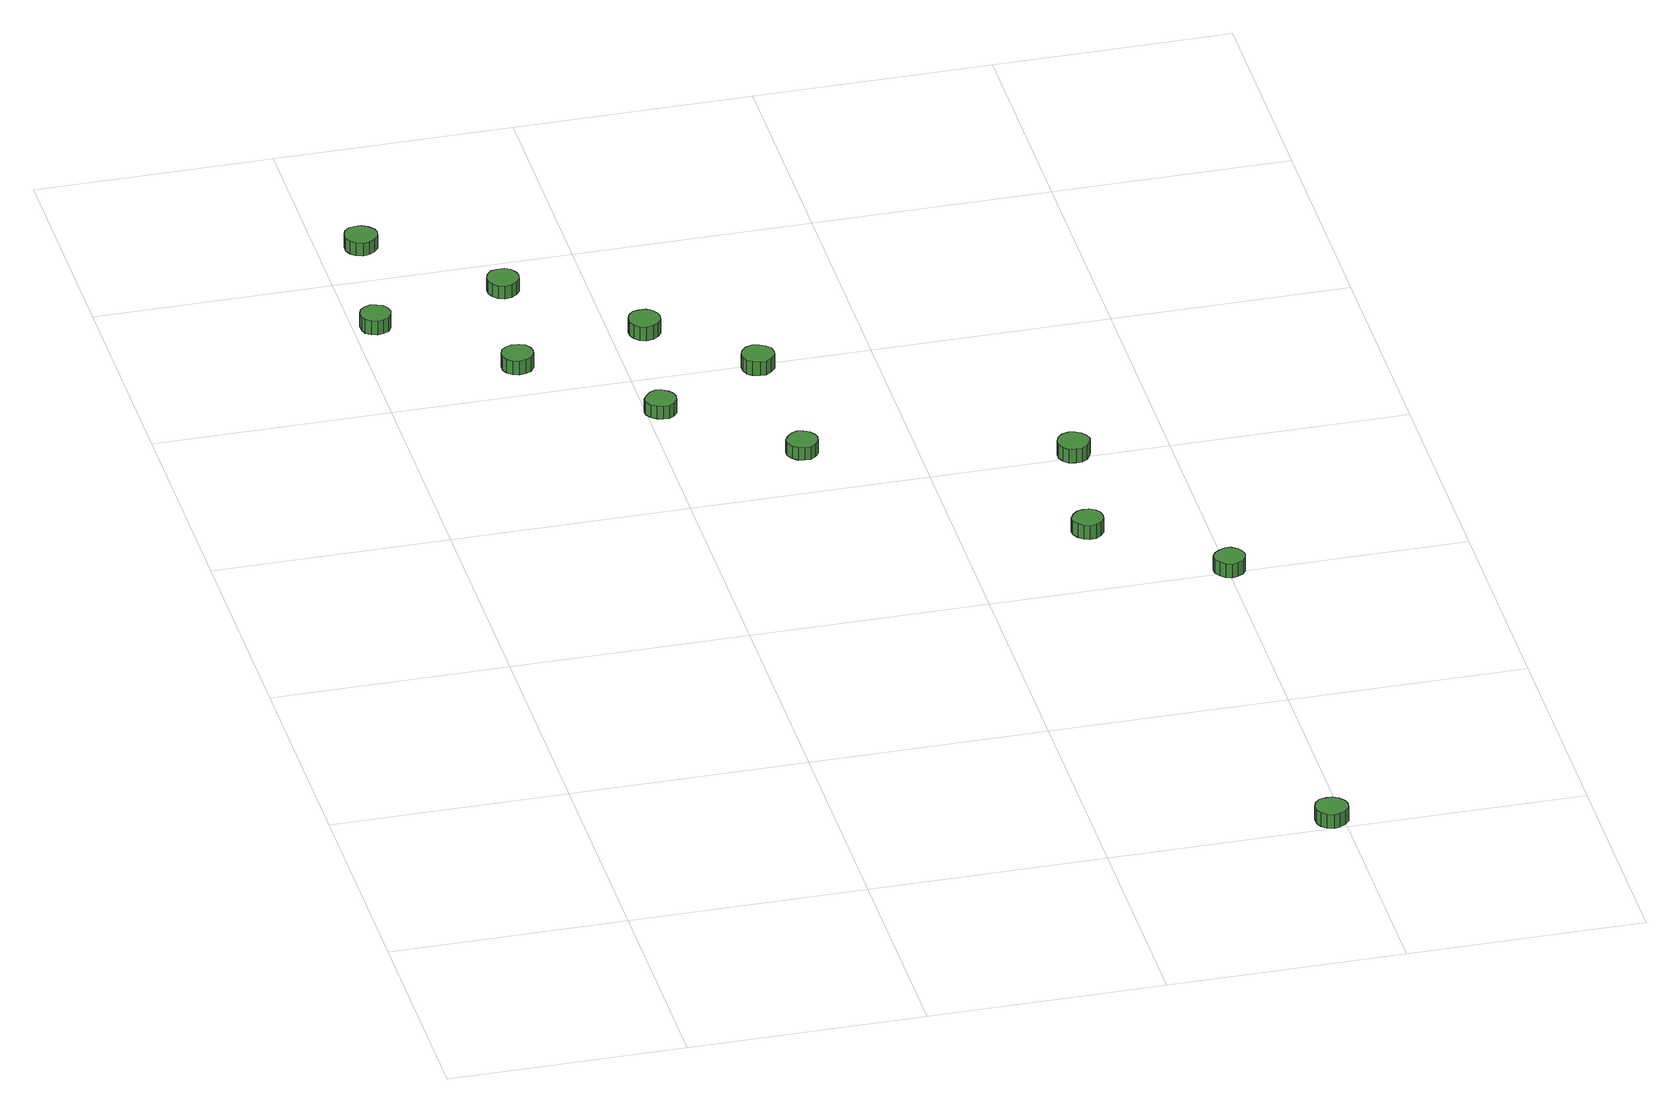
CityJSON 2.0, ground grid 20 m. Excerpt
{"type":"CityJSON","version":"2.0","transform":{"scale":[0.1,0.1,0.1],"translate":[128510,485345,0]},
"CityObjects":{
"tree1":{"type":"SolitaryVegetationObject","attributes":{"function":"something"},"geometry":[{"type":"MultiSurface","lod":"1","boundaries":[[[0,1,2,3,4,5,6,7,8,9,10,11,12,13,14]],[[15,16,17,18,19,20,21,22,23,24,25,26,27,28,29]],[[0,29,28,1]],[[1,28,27,2]],[[2,27,26,3]],[[3,26,25,4]],[[4,25,24,5]],[[5,24,23,6]],[[6,23,22,7]],[[7,22,21,8]],[[8,21,20,9]],[[9,20,19,10]],[[10,19,18,11]],[[11,18,17,12]],[[12,17,16,13]],[[13,16,15,14]],[[14,15,29,0]]]}]},
"tree2":{"type":"SolitaryVegetationObject","attributes":{"function":"something"},"geometry":[{"type":"MultiSurface","lod":"1","boundaries":[[[30,31,32,33,34,35,36,37,38,39,40,41,42,43,44]],[[45,46,47,48,49,50,51,52,53,54,55,56,57,58,59]],[[30,59,58,31]],[[31,58,57,32]],[[32,57,56,33]],[[33,56,55,34]],[[34,55,54,35]],[[35,54,53,36]],[[36,53,52,37]],[[37,52,51,38]],[[38,51,50,39]],[[39,50,49,40]],[[40,49,48,41]],[[41,48,47,42]],[[42,47,46,43]],[[43,46,45,44]],[[44,45,59,30]]]}]},
"tree3":{"type":"SolitaryVegetationObject","attributes":{"function":"something"},"geometry":[{"type":"MultiSurface","lod":"1","boundaries":[[[60,61,62,63,64,65,66,67,68,69,70,71,72,73,74]],[[75,76,77,78,79,80,81,82,83,84,85,86,87,88,89]],[[60,89,88,61]],[[61,88,87,62]],[[62,87,86,63]],[[63,86,85,64]],[[64,85,84,65]],[[65,84,83,66]],[[66,83,82,67]],[[67,82,81,68]],[[68,81,80,69]],[[69,80,79,70]],[[70,79,78,71]],[[71,78,77,72]],[[72,77,76,73]],[[73,76,75,74]],[[74,75,89,60]]]}]},
"tree4":{"type":"SolitaryVegetationObject","attributes":{"function":"something"},"geometry":[{"type":"MultiSurface","lod":"1","boundaries":[[[90,91,92,93,94,95,96,97,98,99,100,101,102,103,104]],[[105,106,107,108,109,110,111,112,113,114,115,116,117,118,119]],[[90,119,118,91]],[[91,118,117,92]],[[92,117,116,93]],[[93,116,115,94]],[[94,115,114,95]],[[95,114,113,96]],[[96,113,112,97]],[[97,112,111,98]],[[98,111,110,99]],[[99,110,109,100]],[[100,109,108,101]],[[101,108,107,102]],[[102,107,106,103]],[[103,106,105,104]],[[104,105,119,90]]]}]},
"tree5":{"type":"SolitaryVegetationObject","attributes":{"function":"something"},"geometry":[{"type":"MultiSurface","lod":"1","boundaries":[[[120,121,122,123,124,125,126,127,128,129,130,131,132,133,134]],[[135,136,137,138,139,140,141,142,143,144,145,146,147,148,149]],[[120,149,148,121]],[[121,148,147,122]],[[122,147,146,123]],[[123,146,145,124]],[[124,145,144,125]],[[125,144,143,126]],[[126,143,142,127]],[[127,142,141,128]],[[128,141,140,129]],[[129,140,139,130]],[[130,139,138,131]],[[131,138,137,132]],[[132,137,136,133]],[[133,136,135,134]],[[134,135,149,120]]]}]},
"tree6":{"type":"SolitaryVegetationObject","attributes":{"function":"something"},"geometry":[{"type":"MultiSurface","lod":"1","boundaries":[[[150,151,152,153,154,155,156,157,158,159,160,161,162,163,164]],[[165,166,167,168,169,170,171,172,173,174,175,176,177,178,179]],[[150,179,178,151]],[[151,178,177,152]],[[152,177,176,153]],[[153,176,175,154]],[[154,175,174,155]],[[155,174,173,156]],[[156,173,172,157]],[[157,172,171,158]],[[158,171,170,159]],[[159,170,169,160]],[[160,169,168,161]],[[161,168,167,162]],[[162,167,166,163]],[[163,166,165,164]],[[164,165,179,150]]]}]},
"tree7":{"type":"SolitaryVegetationObject","attributes":{"function":"something"},"geometry":[{"type":"MultiSurface","lod":"1","boundaries":[[[180,181,182,183,184,185,186,187,188,189,190,191,192,193,194]],[[195,196,197,198,199,200,201,202,203,204,205,206,207,208,209]],[[180,209,208,181]],[[181,208,207,182]],[[182,207,206,183]],[[183,206,205,184]],[[184,205,204,185]],[[185,204,203,186]],[[186,203,202,187]],[[187,202,201,188]],[[188,201,200,189]],[[189,200,199,190]],[[190,199,198,191]],[[191,198,197,192]],[[192,197,196,193]],[[193,196,195,194]],[[194,195,209,180]]]}]},
"tree8":{"type":"SolitaryVegetationObject","attributes":{"function":"something"},"geometry":[{"type":"MultiSurface","lod":"1","boundaries":[[[210,211,212,213,214,215,216,217,218,219,220,221,222,223,224]],[[225,226,227,228,229,230,231,232,233,234,235,236,237,238,239]],[[210,239,238,211]],[[211,238,237,212]],[[212,237,236,213]],[[213,236,235,214]],[[214,235,234,215]],[[215,234,233,216]],[[216,233,232,217]],[[217,232,231,218]],[[218,231,230,219]],[[219,230,229,220]],[[220,229,228,221]],[[221,228,227,222]],[[222,227,226,223]],[[223,226,225,224]],[[224,225,239,210]]]}]},
"tree9":{"type":"SolitaryVegetationObject","attributes":{"function":"something"},"geometry":[{"type":"MultiSurface","lod":"1","boundaries":[[[240,241,242,243,244,245,246,247,248,249,250,251,252,253,254]],[[255,256,257,258,259,260,261,262,263,264,265,266,267,268,269]],[[240,269,268,241]],[[241,268,267,242]],[[242,267,266,243]],[[243,266,265,244]],[[244,265,264,245]],[[245,264,263,246]],[[246,263,262,247]],[[247,262,261,248]],[[248,261,260,249]],[[249,260,259,250]],[[250,259,258,251]],[[251,258,257,252]],[[252,257,256,253]],[[253,256,255,254]],[[254,255,269,240]]]}]},
"tree10":{"type":"SolitaryVegetationObject","attributes":{"function":"something"},"geometry":[{"type":"MultiSurface","lod":"1","boundaries":[[[270,271,272,273,274,275,276,277,278,279,280,281,282,283,284]],[[285,286,287,288,289,290,291,292,293,294,295,296,297,298,299]],[[270,299,298,271]],[[271,298,297,272]],[[272,297,296,273]],[[273,296,295,274]],[[274,295,294,275]],[[275,294,293,276]],[[276,293,292,277]],[[277,292,291,278]],[[278,291,290,279]],[[279,290,289,280]],[[280,289,288,281]],[[281,288,287,282]],[[282,287,286,283]],[[283,286,285,284]],[[284,285,299,270]]]}]},
"tree11":{"type":"SolitaryVegetationObject","attributes":{"function":"something"},"geometry":[{"type":"MultiSurface","lod":"1","boundaries":[[[300,301,302,303,304,305,306,307,308,309,310,311,312,313,314]],[[315,316,317,318,319,320,321,322,323,324,325,326,327,328,329]],[[300,329,328,301]],[[301,328,327,302]],[[302,327,326,303]],[[303,326,325,304]],[[304,325,324,305]],[[305,324,323,306]],[[306,323,322,307]],[[307,322,321,308]],[[308,321,320,309]],[[309,320,319,310]],[[310,319,318,311]],[[311,318,317,312]],[[312,317,316,313]],[[313,316,315,314]],[[314,315,329,300]]]}]},
"tree12":{"type":"SolitaryVegetationObject","attributes":{"function":"something"},"geometry":[{"type":"MultiSurface","lod":"1","boundaries":[[[330,331,332,333,334,335,336,337,338,339,340,341,342,343,344]],[[345,346,347,348,349,350,351,352,353,354,355,356,357,358,359]],[[330,359,358,331]],[[331,358,357,332]],[[332,357,356,333]],[[333,356,355,334]],[[334,355,354,335]],[[335,354,353,336]],[[336,353,352,337]],[[337,352,351,338]],[[338,351,350,339]],[[339,350,349,340]],[[340,349,348,341]],[[341,348,347,342]],[[342,347,346,343]],[[343,346,345,344]],[[344,345,359,330]]]}]}
},
"vertices":[
[28,917,26],[27,922,26],[24,927,26],[19,929,26],[14,930,26],[9,928,26],[5,925,26],[3,920,26],[3,914,26],[5,909,26],[9,906,26],[14,904,26],[19,905,26],[24,907,26],[27,912,26],[27,912,13],[24,907,13],[19,905,13],[14,904,13],[9,906,13],[5,909,13],[3,914,13],[3,920,13],[5,925,13],[9,928,13],[14,930,13],[19,929,13],[24,927,13],[27,922,13],[28,917,13],
[46,1035,27],[45,1040,27],[41,1045,27],[36,1048,27],[31,1048,27],[25,1047,27],[21,1043,27],[19,1038,27],[19,1032,27],[21,1027,27],[25,1023,27],[31,1021,27],[36,1022,27],[41,1025,27],[45,1029,27],[45,1029,15],[41,1025,15],[36,1022,15],[31,1021,15],[25,1023,15],[21,1027,15],[19,1032,15],[19,1038,15],[21,1043,15],[25,1047,15],[31,1048,15],[36,1048,15],[41,1045,15],[45,1040,15],[46,1035,15],
[126,832,25],[125,837,25],[122,842,25],[117,844,25],[111,845,25],[106,843,25],[102,840,25],[100,835,25],[100,829,25],[102,824,25],[106,821,25],[111,819,25],[117,820,25],[122,822,25],[125,827,25],[125,827,12],[122,822,12],[117,820,12],[111,819,12],[106,821,12],[102,824,12],[100,829,12],[100,835,12],[102,840,12],[106,843,12],[111,845,12],[117,844,12],[122,842,12],[125,837,12],[126,832,12],
[143,950,23],[142,955,23],[139,960,23],[134,963,23],[128,963,23],[123,962,23],[119,958,23],[117,953,23],[117,947,23],[119,942,23],[123,938,23],[128,936,23],[134,937,23],[139,940,23],[142,944,23],[142,944,11],[139,940,11],[134,937,11],[128,936,11],[123,938,11],[119,942,11],[117,947,11],[117,953,11],[119,958,11],[123,962,11],[128,963,11],[134,963,11],[139,960,11],[142,955,11],[143,950,11],
[224,746,19],[223,751,19],[220,755,19],[215,758,19],[210,759,19],[205,757,19],[201,753,19],[198,748,19],[198,743,19],[201,738,19],[205,735,19],[210,733,19],[215,733,19],[220,736,19],[223,740,19],[223,740,7],[220,736,7],[215,733,7],[210,733,7],[205,735,7],[201,738,7],[198,743,7],[198,748,7],[201,753,7],[205,757,7],[210,759,7],[215,758,7],[220,755,7],[223,751,7],[224,746,7],
[240,865,21],[239,870,21],[236,875,21],[231,878,21],[225,878,21],[220,877,21],[216,873,21],[214,868,21],[214,862,21],[216,857,21],[220,853,21],[225,851,21],[231,852,21],[236,855,21],[239,859,21],[239,859,8],[236,855,8],[231,852,8],[225,851,8],[220,853,8],[216,857,8],[214,862,8],[214,868,8],[216,873,8],[220,877,8],[225,878,8],[231,878,8],[236,875,8],[239,870,8],[240,865,8],
[321,661,17],[320,666,17],[317,670,17],[312,673,17],[307,674,17],[302,672,17],[298,668,17],[295,663,17],[295,658,17],[298,653,17],[302,649,17],[307,648,17],[312,648,17],[317,651,17],[320,655,17],[320,655,5],[317,651,5],[312,648,5],[307,648,5],[302,649,5],[298,653,5],[295,658,5],[295,663,5],[298,668,5],[302,672,5],[307,674,5],[312,673,5],[317,670,5],[320,666,5],[321,661,5],
[318,795,18],[317,801,18],[313,805,18],[308,808,18],[303,809,18],[297,807,18],[293,803,18],[291,798,18],[291,793,18],[293,787,18],[297,784,18],[303,782,18],[308,782,18],[313,785,18],[317,790,18],[317,790,5],[313,785,5],[308,782,5],[303,782,5],[297,784,5],[293,787,5],[291,793,5],[291,798,5],[293,803,5],[297,807,5],[303,809,5],[308,808,5],[313,805,5],[317,801,5],[318,795,5],
[604,14,17],[603,19,17],[599,24,17],[594,27,17],[589,27,17],[583,26,17],[579,22,17],[577,17,17],[577,11,17],[579,6,17],[583,2,17],[589,0,17],[594,1,17],[599,4,17],[603,8,17],[603,8,4],[599,4,4],[594,1,4],[589,0,4],[583,2,4],[579,6,4],[577,11,4],[577,17,4],[579,22,4],[583,26,4],[589,27,4],[594,27,4],[599,24,4],[603,19,4],[604,14,4],
[517,489,17],[516,495,17],[513,499,17],[508,502,17],[503,502,17],[498,501,17],[494,497,17],[491,492,17],[491,487,17],[494,482,17],[498,478,17],[503,476,17],[508,477,17],[513,480,17],[516,484,17],[516,484,4],[513,480,4],[508,477,4],[503,476,4],[498,478,4],[494,482,4],[491,487,4],[491,492,4],[494,497,4],[498,501,4],[503,502,4],[508,502,4],[513,499,4],[516,495,4],[517,489,4],
[535,606,17],[533,612,17],[530,616,17],[525,619,17],[520,620,17],[514,618,17],[510,614,17],[508,609,17],[508,603,17],[510,598,17],[514,594,17],[520,593,17],[525,593,17],[530,596,17],[533,601,17],[533,601,4],[530,596,4],[525,593,4],[520,593,4],[514,594,4],[510,598,4],[508,603,4],[508,609,4],[510,614,4],[514,618,4],[520,620,4],[525,619,4],[530,616,4],[533,612,4],[535,606,4],
[614,403,18],[613,408,18],[610,413,18],[605,416,18],[600,416,18],[595,414,18],[591,411,18],[588,406,18],[588,401,18],[591,396,18],[595,392,18],[600,390,18],[605,391,18],[610,394,18],[613,398,18],[613,398,5],[610,394,5],[605,391,5],[600,390,5],[595,392,5],[591,396,5],[588,401,5],[588,406,5],[591,411,5],[595,414,5],[600,416,5],[605,416,5],[610,413,5],[613,408,5],[614,403,5]
]}
